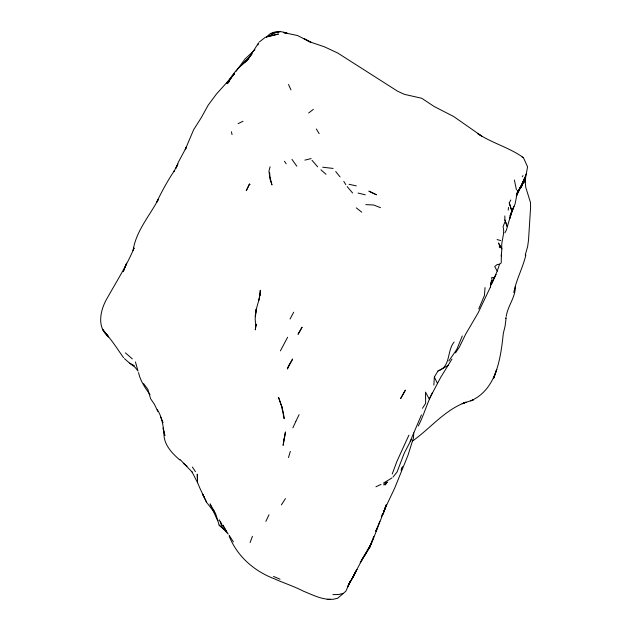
<?xml version="1.0" encoding="UTF-8"?>
<svg xmlns="http://www.w3.org/2000/svg" width="631" height="631" viewBox="0 0 631 631"><rect width="100%" height="100%" fill="white"/><g stroke="black" fill="none" stroke-linecap="round" stroke-linejoin="round"><path stroke-width="0.95" d="M260.272 295.229L260.295 290.236C260.366 299.378 255.547 307.51 255.271 316.557L256.249 309.016L255.137 319.294L255.934 325.73M501.897 248.985L498.482 243.109L501.897 248.985C500.651 241.373 505.242 234.014 503.073 226.726L504.847 222.041M524.866 179.835L524.818 182.264L527.563 166.821L523.43 157.663C509.477 147.567 492.354 143.269 477.998 133.78L481.863 136.209L453.665 116.506L434.104 106.473L421.737 98.278L404.392 94.334L397.727 91.298L337.759 53.051L324.5 46.836L310.562 42.127L304.071 38.704L311.115 42.443L297.485 35.51L283.721 32.638M501.345 255.634L501.408 254.277L501.203 262.922L499.563 264.192L497.141 264.578L494.712 266.511L497.204 271.109L491.557 284.092M413.755 432.905L413.51 437.638L408.083 455.006L394.706 488.086L385.525 507.498L382.946 514.273L385.975 506.078L372.385 541.248L369.482 547.818L360.214 562.678L361.997 559.863L347.547 587.13M433.86 385.139L434.357 377.007L438.024 370.933C450.936 367.132 446.709 350.828 454.115 342.034M501.314 256.312L501.787 249.734M269.658 172.634L270.06 179.204L271.969 184.922L269.926 177.13M485.058 287.57L484.403 295.608L478.779 308.867M455.479 352.926L459.415 347.026L465.662 334.17L478.109 312.913L490.405 287.073L490.776 282.562M506.078 318.355L505.076 326.164L503.309 333.476C500.659 358.187 496.597 389.556 470.742 400.859L473.36 399.865L462.097 403.698L466.199 402.136C444.989 409.669 430.523 428.244 412.627 440.966M515.369 286.584C515.48 297.217 508.018 305.514 506.33 315.839M256.02 324.271L255.279 329.91L256.052 325.052M508.176 210.17L508.562 207.394M284.1 439.523L283.106 445.391L285.449 431.943L284.1 439.523L284.723 435.958M258.813 300.561L260.516 290.899M505.762 318.537L506.141 316.738M490.405 287.073L492.022 279.667L491.573 277.679L494.649 277.403M525.836 255.074C522.839 267.899 516.284 279.525 513.792 292.524M255.516 325.967L255.918 324.437M270.084 166.781L268.924 171.19L269.697 176.262M526.025 174.085L523.99 181.215L520.961 187.707L524.574 179.945L523.99 181.215M288.485 457.562L290.331 451.378M512.593 209.579L510.274 215.471L513.871 206.432L509.532 218.996L511.402 212.781L506.417 229.921L504.887 232.902M373.142 538.093L373.71 536.311M497.204 271.109L499.563 264.192M257.866 45.014L258.592 42.916L247.912 59.424L252.061 53.667C245.112 63.305 234.409 69.599 229.305 80.658L232.547 75.823L227.16 83.749L229.408 81.233L227.168 83.529L228.446 82.219M385.178 507.781L386.133 505.037M386.148 504.981L384.027 511.007L384.894 508.586M379.815 521.214L375.95 531.128L376.557 529.409M381.353 516.923L382.276 514.352M250.097 542.565L252.439 536.279M525.229 255.027L527.666 246.405L528.533 239.914L530.592 207.418L530.426 202.33L525.765 187.368L524.984 179.945M375.95 531.128L377.18 527.958M421.453 414.882L410.189 441.392M392.245 473.96L396.907 461.395L408.88 435.169M176.12 167.925L178.439 162.033L186.311 147.386M401.048 470.261L402.05 467.737M462.31 335.968L456.828 349.322L448.807 361.019M401.466 469.33L402.578 466.664M176.136 167.988L177.832 164.068L173.943 171.545L174.322 170.835C167.515 180.845 161.741 191.587 156.52 202.504L158.207 199.633C149.224 216.394 136.075 231.064 133.07 250.452L134.095 248.133M516.3 196.091L520.662 186.492L517.799 192.029M411.365 439.492L404.305 453.042L397.057 472.004L393.05 477.028M292.863 427.865L295.829 421.413M418.243 426.02C423.89 415.285 426.95 403.446 432.424 392.663M249.253 184.355L246.295 190.657L249.592 184.071L250.057 184.646L249.253 184.355L249.592 184.071M265.88 521.364L269.003 514.754M347.468 587.169L350.142 581.514L345.883 591.176L337.664 598.259L333.136 599.292L327.237 599.434M134.024 248.228C126.768 265.383 116.798 281.032 107.767 297.177C100.558 308.867 95.975 326.929 108.564 336.844L102.593 329.35L108.564 336.844M517.475 193.386L522.216 184.039L524.866 177.303L522.216 184.039L516.576 195.105L517.799 190.499L515.03 204.073L509.982 215.794M295.892 421.295L299.102 414.654M516.371 195.586L520.764 187.068M496.116 274.382L491.517 283.824L491.249 280.898M280.393 350.868L287.626 337.246M186.366 147.291L185.23 149.531L193.67 129.647L201.281 117.674L208.151 105.227L216.346 94.145L230.283 78.67L226.655 83.276M422.462 408.296L425.641 403.327L425.515 392.143L429.261 399.068L440.785 377.212L451.954 359.094M355.805 571.725L352.287 578.493L356.878 569.477L352.287 578.493L355.411 572.498M366.406 552.63L370.878 544.237L362.084 559.413L366.406 552.63L363.314 557.528M290.055 319.018L293.707 312.195M511.93 211.361L509.241 202.914L510.818 199.964M386.637 482.628L385.249 484.9L386.764 482.573M281.371 504.91L285.441 498.616M348.84 584.093L353.707 575.882L348.84 584.148M522.247 176.79L523.028 175.599M234.393 73.646L232.768 75.98L234.401 73.74M236.026 71.311L245.009 59.069L254.948 49.675M227.152 82.645L234.275 73.677M246.327 61.223L247.589 59.732L239.954 66.515L247.999 59.44M247.589 59.732L246.579 60.915L248.251 59.093M386.298 482.218L383.814 484.963L387.726 482.021M266.408 37.292C271.354 30.777 280.298 30.462 287.365 33.34L283.705 32.662M248.551 58.841L244.946 61.988L248.638 58.904M259.325 41.985L265.265 37.332L278.476 34.05L268.83 36.219L272.789 34.248L268.853 36.259M308.63 112.996L313.339 109.376M391.946 477.959L383.364 483.157M438.024 370.933L448.499 365.31M238.092 123.668L242.998 121.231M375.942 486.793L380.998 484.403M304.876 160.132L311.107 158.594M343.209 593.408L338.76 594.489L332.86 594.631M330.289 599.3C320.95 599.347 312.195 594.678 303.677 591.294C294.101 586.325 283.918 583.123 274.162 578.714C254.206 571.15 237.09 556.25 229.163 536.082M365.838 204.602L373.678 205.012L380.509 207.678M322.693 167.231L333.136 168.43M497.086 239.567L500.746 240.561M349.006 184.307L356.334 185.869M358.061 193.054L365.286 194.829M522.137 157.127L523.43 157.663M273.483 576.411L280.054 579.203M124.465 358.613L129.521 363.117L134.482 365.783M129.521 363.117L135.152 367.392L138 371.044L135.428 361.942M356.31 207.875L361.776 212.213M219.328 519.818L222.751 528.297L224.344 529.677L219.146 525.189L224.313 529.401M183.321 463.296L186.981 466.301M125.443 352.879L132.352 358.913M320.895 169.778L325.982 174.274M179.851 459.983C171.545 452.908 163.043 443.822 163.989 431.967C162.798 424.237 161.804 416.428 157.277 409.669M317.669 166.836L311.998 160.266M192.289 472.217L180.174 459.605M222.751 528.297L228.177 534.063L222.767 524.984L226.3 531.436M352.611 193.015L347.16 186.571M191.99 471.862L197.582 482.715L197.251 474.173L197.535 482.597L199.94 488.315L206.589 502.323L214.8 512.908L210.084 503.885L216.946 519.163L218.081 520.528M150.075 394.667C145.162 388.057 140.24 380.635 138.544 372.574M335.731 171.529L340.046 176.901M296.815 166.221L291.972 159.398M143.616 383.632L147.891 389.398L150.588 398.674L154.398 404.282L157.821 411.428M123.534 357.667C117.989 349.819 112.878 341.757 106.592 334.414L106.387 334.091M229.25 535.467L233.438 541.919M284.463 161.228L286.182 163.792M192.36 467.019L195.468 471.672M343.792 181.373L345.827 184.631M316.312 128.969L319.16 133.669M213.262 509.154L215.999 514.691L219.146 525.189M202.472 493.852L206.589 502.323M202.583 494.041L204.026 496.999M434.357 377.007L437.52 383.545M220.432 521.545L221.607 523.982M288.517 84.475L290.978 89.87M160.455 416.586L163.098 422.691M504.887 219.959L507.15 226.442L504.887 219.959L504.839 215.952M282.152 407.736L278.65 397.696L282.152 407.736L283.674 414.386M509.241 202.914L511.402 209.524M162.916 428.007L164.88 435.571L163.989 431.967M281.615 406.183L284.147 418.668L283.769 415.301M231.419 131.761L232.058 134.577M514.375 179.993L516.45 189.923M499.373 245.199L499.421 247.691M298.116 334.193L302.028 327.276L298.116 334.193M496.731 369.419L493.789 378.032L496.731 369.419M288.541 365.775L287.365 369.009L292.642 359.007L288.541 365.775M372.858 538.992L369.482 547.818L372.858 538.992M125.75 265.335L123.234 271.693L126.626 263.174L125.75 265.335M523.044 181.799L519.912 188.409L523.667 180.498L523.044 181.799M405.331 390.234L400.638 398.54L405.331 390.234M276.709 32.362L271.093 33.735L280.14 31.55L276.709 32.362M369.813 191.579L368.867 191.146L376.407 194.774L369.813 191.579"/></g></svg>
